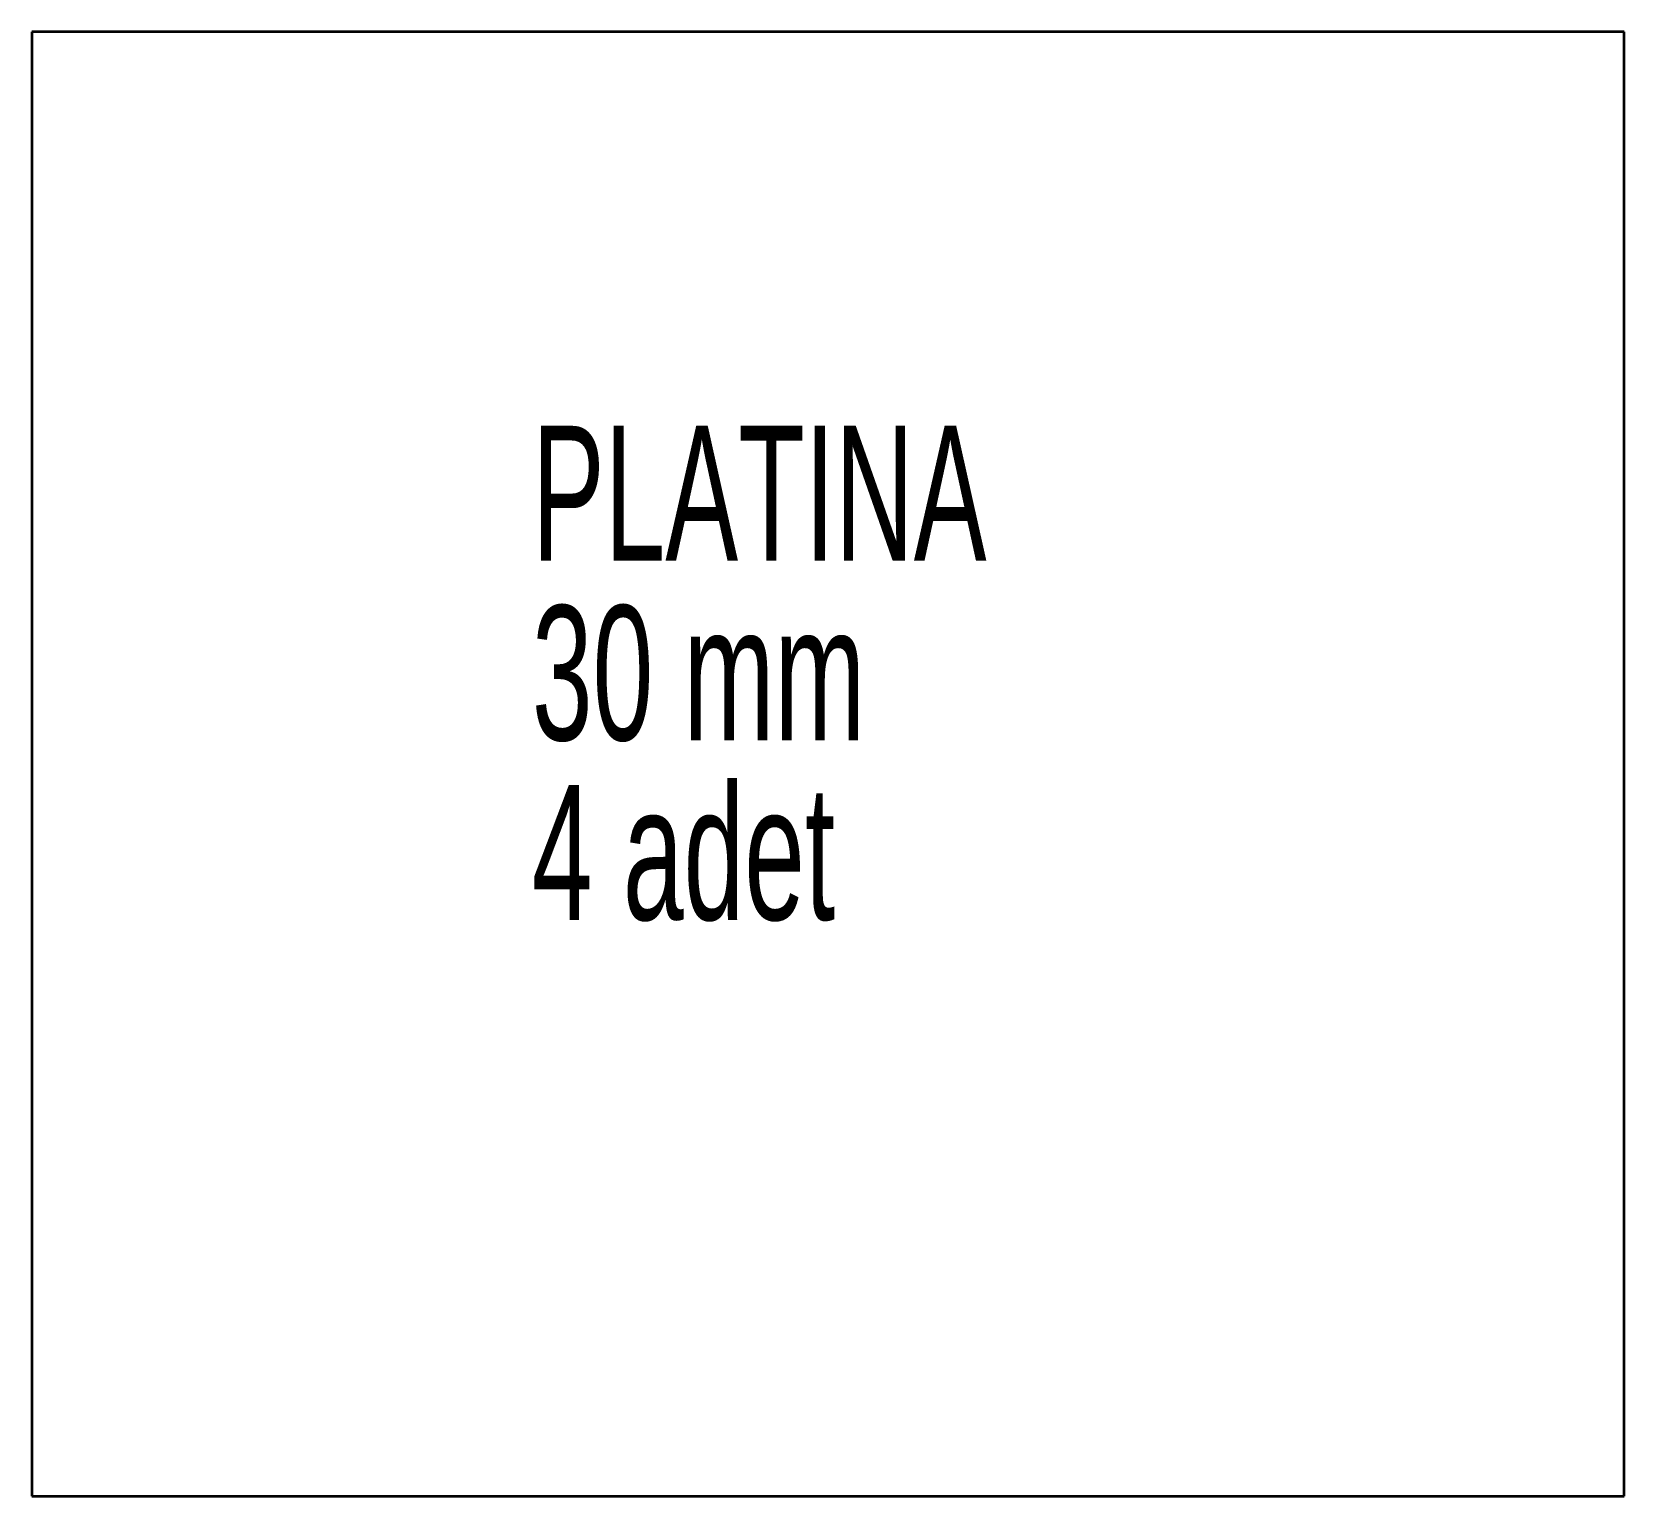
# Model space of a CAD drawing. Header units: millimetres. Extents: x 53 to 178, y 53 to 168.
import ezdxf

# ---------------------------------------------------------------- set-up
doc = ezdxf.new("R2010")
doc.units = ezdxf.units.MM
doc.styles.add('SLDTEXTSTYLE0', font='TXT', dxfattribs={"width": 0.605})

msp = doc.modelspace()

# ---------------------------------------------------------------- linework, layer by layer
at = {"color": 7, "linetype": 'Continuous', "lineweight": 35}
for p, q in [((178.44, 167.5), (53.44, 167.5)), ((53.44, 167.5), (53.44, 52.5)), ((178.44, 52.5), (178.44, 167.5)), ((53.44, 52.5), (178.44, 52.5))]:
    msp.add_line(p, q, dxfattribs=at)

# ---------------------------------------------------------------- texts
at = {"color": 7, "linetype": 'Continuous', "lineweight": 0, "char_height": 10.583, "attachment_point": 1, "style": 'SLDTEXTSTYLE0'}
for s, insert in [('PLATINA', (92.7, 136.56)), ('30 mm', (92.7, 122.45)), ('4 adet', (92.7, 108.34))]:
    msp.add_mtext(s, dxfattribs=dict(at, insert=insert))

doc.saveas('drawing.dxf')
